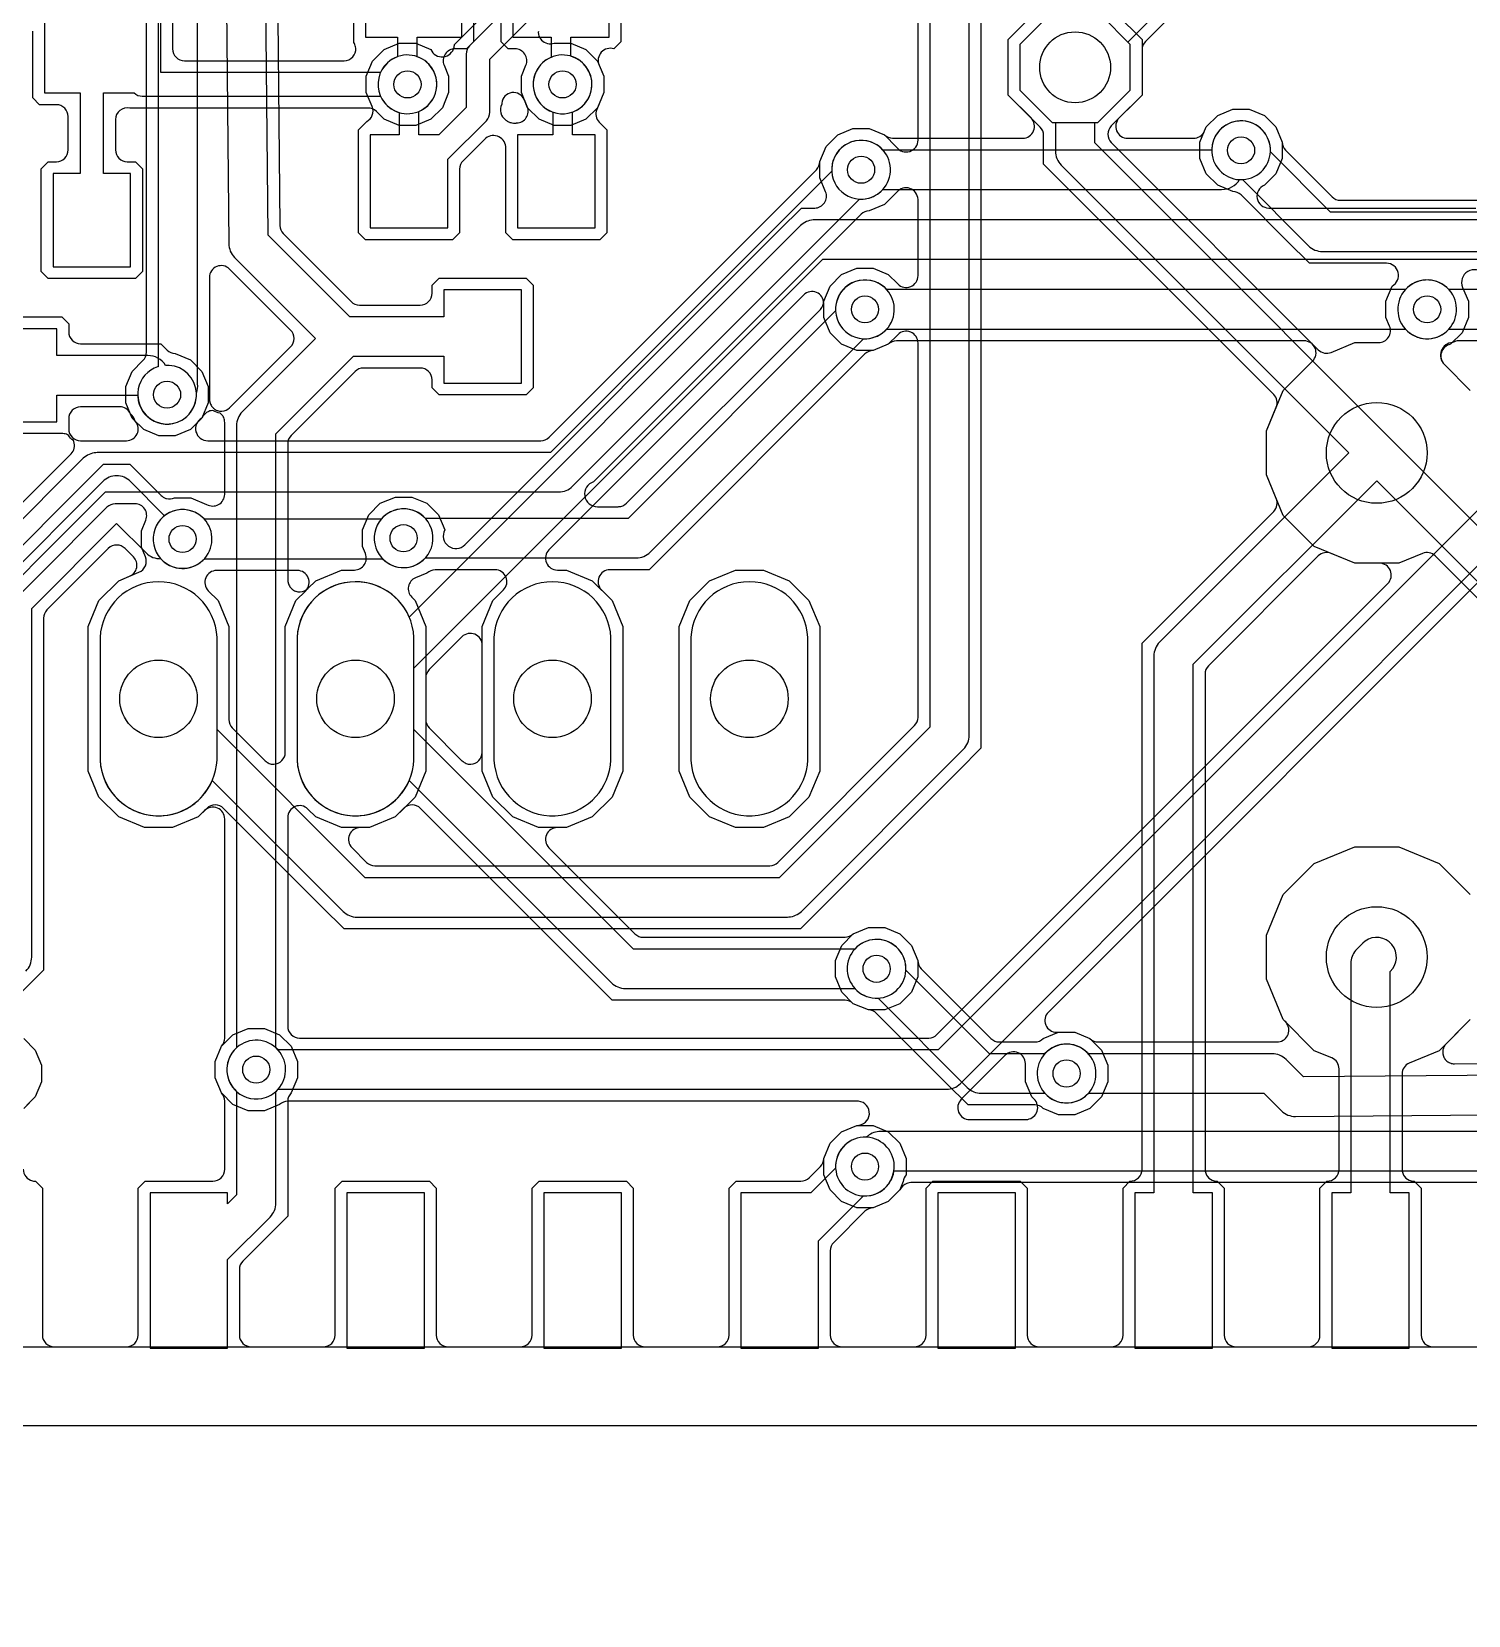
# Model space of a CAD drawing. Header units: millimetres. Extents: x 0 to 56, y 0 to 100.
# Drawn here: x 18.75 to 37.28, y 35.77 to 56.18 of the extents above; entities that cross this region are included whole.
import ezdxf

# ---------------------------------------------------------------- set-up
doc = ezdxf.new("R2010")
doc.units = ezdxf.units.MM

msp = doc.modelspace()

# ---------------------------------------------------------------- linework, layer by layer
at = {"layer": '16_copper'}
for points in [[(20.386, 71.95), (20.386, 51.861), (20.378, 51.859), (20.332, 51.84), (20.289, 51.815), (20.25, 51.785), (20.215, 51.75), (20.185, 51.711), (20.16, 51.668), (20.141, 51.622), (20.128, 51.574), (20.122, 51.525), (20.122, 51.475), (20.128, 51.426), (20.141, 51.378), (20.16, 51.332), (20.185, 51.289), (20.215, 51.25), (20.25, 51.215), (20.289, 51.185), (20.332, 51.16), (20.378, 51.141), (20.426, 51.128), (20.475, 51.122), (20.525, 51.122), (20.574, 51.128, 0.339456), (20.878, 51.475), (20.878, 51.525, 0.113105), (20.894, 51.64), (20.894, 71.95)], [(21.189, 64.316), (21.296, 53.447, 0.196349), (21.37, 53.27), (22.416, 52.225), (21.47, 51.28, 0.198912), (21.396, 51.1), (21.396, 43.081), (21.365, 43.05), (21.335, 43.011), (21.31, 42.968), (21.291, 42.922), (21.278, 42.874), (21.272, 42.825), (21.272, 42.775), (21.278, 42.726), (21.291, 42.678), (21.31, 42.632), (21.335, 42.589), (21.365, 42.55), (21.4, 42.515), (21.439, 42.485), (21.482, 42.46), (21.528, 42.441), (21.576, 42.428), (21.625, 42.422), (21.675, 42.422), (21.724, 42.428, 0.161179), (21.931, 42.546), (30.55, 42.546, 0.198912), (30.73, 42.62), (37.981, 49.872, 0.992387)], [(37.622, 50.231), (30.445, 43.054), (21.931, 43.054), (21.904, 43.081), (21.904, 50.995), (22.905, 51.996), (24.07, 51.996), (24.07, 51.65), (25.07, 51.65), (25.07, 52.85), (24.07, 52.85), (24.07, 52.504), (22.855, 52.504), (21.803, 53.556), (21.697, 64.322, 0.987298)], [(18.094, 49.018), (19.682, 50.606), (20.018, 50.606), (20.301, 50.324), (20.301, 50.324), (20.423, 50.202, 0.117459), (20.483, 50.164), (20.494, 50.162, 0.153347), (20.594, 50.171), (20.806, 50.171), (21.01, 50.086, 0.568885), (21.244, 50.215), (21.244, 51.143, 0.09158), (21.23, 51.204), (21.223, 51.217, 0.077613), (21.195, 51.254), (21.183, 51.263, -0.130743), (21.098, 51.294), (21.084, 51.295, 0.053847), (21.051, 51.29), (21.038, 51.284, 0.188551), (20.95, 51.199), (20.801, 51.05), (20.606, 50.969), (20.394, 50.969), (20.199, 51.05), (20.05, 51.199), (19.969, 51.394), (19.969, 51.606), (20.05, 51.801), (20.189, 51.939, 0.198912), (20.234, 52.047), (20.234, 58.615, 0.668184)], [(26.602, 58.198), (24.402, 55.998, 0.198912), (24.358, 55.89), (24.358, 55.203), (24.004, 54.85), (23.747, 54.85), (23.747, 55.152, 0.964659), (23.478, 55.859), (23.432, 55.84, 0.682927), (23.493, 55.137), (23.493, 54.85), (23.12, 54.85), (23.12, 53.65), (24.12, 53.65), (24.12, 54.534), (24.618, 55.032, 0.198912), (24.662, 55.14), (24.662, 55.827), (26.773, 57.938)], [(25.288, 56.183), (25.287, 56.169, 0.15633), (25.318, 56.081), (25.327, 56.07, 0.275405), (25.494, 56.031), (25.706, 56.031), (25.901, 55.95), (26.05, 55.801), (26.131, 55.606), (26.131, 55.394), (26.041, 55.178, 0.303348), (26.074, 55.012), (26.172, 54.913), (26.172, 53.587), (26.083, 53.498), (24.957, 53.498), (24.868, 53.587), (24.868, 54.699, 0.634859), (24.592, 54.791), (24.317, 54.516, 0.198912), (24.272, 54.408), (24.272, 53.587), (24.183, 53.498), (23.057, 53.498), (22.968, 53.587), (22.968, 54.913), (23.075, 55.021, 0.385306), (23.145, 55.213), (23.069, 55.394), (23.069, 55.606), (23.15, 55.801), (23.299, 55.95), (23.494, 56.031), (23.706, 56.031), (23.901, 55.95, 0.733443), (24.201, 55.981), (24.204, 55.994, 0.03075), (24.205, 56.016), (26.098, 57.909, 0.631678)], [(21.915, 57.69), (21.954, 53.682, 0.19635), (21.999, 53.576), (22.874, 52.701, 0.198912), (22.981, 52.656), (23.765, 52.656, 0.414214), (23.918, 52.809), (23.918, 52.913), (24.007, 53.002), (25.133, 53.002), (25.222, 52.913), (25.222, 51.587), (25.133, 51.498), (24.007, 51.498), (23.918, 51.587), (23.918, 51.691, 0.414214), (23.765, 51.844), (23.031, 51.844, 0.198912), (22.924, 51.799), (22.101, 50.976, 0.198912), (22.056, 50.869), (22.056, 49.11), (22.057, 49.108), (22.056, 49.106), (22.058, 49.093), (22.06, 49.079), (22.06, 49.078), (22.06, 49.076), (22.065, 49.063), (22.069, 49.05), (22.07, 49.048), (22.07, 49.047), (22.077, 49.035), (22.084, 49.023), (22.085, 49.022), (22.086, 49.02), (22.095, 49.01), (22.104, 49), (22.105, 48.999), (22.107, 48.997), (22.117, 48.989), (22.128, 48.981), (22.13, 48.98), (22.131, 48.979), (22.144, 48.973), (22.156, 48.967), (22.158, 48.967), (22.159, 48.966), (22.172, 48.963), (22.186, 48.96), (22.188, 48.959), (22.189, 48.959), (22.203, 48.959), (22.216, 48.958), (22.218, 48.958, 0.182729), (22.317, 49.002), (22.417, 49.102), (22.75, 49.24), (22.917, 49.24, 0.534521), (23.058, 49.451), (23.019, 49.544), (23.019, 49.756), (23.1, 49.951), (23.249, 50.1), (23.444, 50.181), (23.656, 50.181), (23.851, 50.1), (24, 49.951), (24.081, 49.756, 0.864439), (24.341, 49.565), (28.399, 53.624), (28.682, 53.906), (28.852, 53.906, 0.534512), (28.993, 54.117), (28.919, 54.294), (28.919, 54.506), (29, 54.701), (29.149, 54.85), (29.344, 54.931), (29.556, 54.931), (29.751, 54.85, 0.195009), (29.857, 54.806), (31.534, 54.806, 0.668179), (31.642, 55.067), (31.346, 55.362), (31.346, 56.078), (31.839, 56.57, 0.198912)], [(32.741, 56.41), (33.074, 56.078), (33.074, 55.362), (32.778, 55.067, 0.668179), (32.886, 54.806), (33.739, 54.806, 0.275542), (33.873, 54.886), (33.879, 54.9), (33.9, 54.951), (34.049, 55.1), (34.244, 55.181), (34.456, 55.181), (34.651, 55.1), (34.8, 54.951), (34.881, 54.756), (34.881, 54.544), (34.8, 54.349), (34.651, 54.2, 0.824909), (34.707, 53.906), (37.379, 53.906)], [(37.505, 53.754), (28.85, 53.754), (28.831, 53.752, 0.179039), (28.67, 53.68), (23.623, 48.632, 0.794834), (22.176, 48.371), (22.176, 46.789, 0.794834), (23.623, 46.528), (26.23, 43.92, 0.198912), (26.41, 43.846), (29.369, 43.846, 0.992389), (29.935, 44.35), (29.9, 44.385, 0.409745), (29.369, 44.354), (26.515, 44.354), (23.684, 47.185), (23.684, 47.975), (28.955, 53.246), (37.505, 53.246)], [(37.486, 53.049, 0.873791), (37.207, 52.883), (37.281, 52.706), (37.281, 52.494), (37.2, 52.299), (37.051, 52.15, 0.601932), (36.972, 51.89), (37.306, 51.556)], [(18.68, 44.07, 0.198912), (18.754, 44.25), (18.754, 48.745), (19.85, 49.841), (20.23, 49.46, 0.208281), (20.419, 49.386), (20.45, 49.355, 1), (20.95, 49.925), (20.911, 49.955, 0.321618), (20.469, 49.94), (20.03, 50.38, 0.414214), (19.67, 50.38), (18.32, 49.03, 0.198912)], [(38, 49.675), (31.865, 43.541, 0.668179), (31.973, 43.281), (32.206, 43.281), (32.401, 43.2, 0.195009), (32.507, 43.156), (34.814, 43.156, 0.592639), (34.942, 43.391), (34.935, 43.402, 0.08402), (34.894, 43.444), (34.678, 43.967), (34.678, 44.533), (34.894, 45.056), (35.294, 45.456), (35.817, 45.672), (36.383, 45.672), (36.906, 45.456), (37.306, 45.056)], [(50.025, 41.344), (30.091, 41.344, 0.066375), (30.051, 41.338), (30.041, 41.334, 0.192869), (29.95, 41.249), (29.801, 41.1), (29.606, 41.019), (29.394, 41.019), (29.199, 41.1), (29.05, 41.249), (28.969, 41.444), (28.969, 41.656), (29.05, 41.851), (29.199, 42), (29.395, 42.081, 0.96766), (29.417, 42.393), (29.401, 42.394), (22.057, 42.394, 0.177828), (21.951, 42.35), (21.756, 42.269), (21.544, 42.269), (21.349, 42.35), (21.2, 42.499), (21.119, 42.694), (21.119, 42.906), (21.2, 43.101, 0.195009), (21.244, 43.207), (21.244, 46.03, 0.668184), (20.983, 46.138), (20.903, 46.058), (20.57, 45.92), (20.21, 45.92), (19.877, 46.058), (19.622, 46.313), (19.484, 46.646), (19.484, 48.514), (19.622, 48.847), (19.877, 49.102), (20.017, 49.16, 0.534515), (20.066, 49.409), (19.959, 49.516, 0.417479), (19.742, 49.518), (18.951, 48.726, 0.198912), (18.906, 48.619), (18.906, 44.082), (18.624, 43.799)], [(37.306, 43.444), (36.995, 43.134), (36.994, 43.132), (36.992, 43.13), (36.984, 43.12), (36.976, 43.11), (36.975, 43.108), (36.973, 43.106), (36.967, 43.094), (36.962, 43.082), (36.961, 43.08), (36.96, 43.078), (36.957, 43.065), (36.953, 43.053), (36.953, 43.05), (36.952, 43.048), (36.952, 43.035), (36.951, 43.022), (36.951, 43.02), (36.951, 43.017), (36.953, 43.004), (36.955, 42.992), (36.955, 42.989), (36.956, 42.987), (36.96, 42.975), (36.965, 42.962), (36.966, 42.96), (36.967, 42.958), (36.974, 42.947), (36.98, 42.936), (36.982, 42.934), (36.983, 42.932), (36.992, 42.922), (37.001, 42.913), (37.003, 42.911), (37.005, 42.91), (37.015, 42.902), (37.026, 42.895), (37.028, 42.894), (37.03, 42.892), (37.042, 42.887), (37.054, 42.882), (37.056, 42.881), (37.058, 42.88), (37.071, 42.878), (37.084, 42.875), (37.086, 42.875), (37.089, 42.874), (37.104, 42.874), (39.69, 42.895, 0.669631)], [(40.431, 42.749), (35.154, 42.705), (34.93, 42.93, 0.198912), (34.75, 43.004), (32.381, 43.004, 0.992389), (31.815, 42.5), (31.85, 42.465, 0.409745), (32.381, 42.496), (34.645, 42.496), (34.87, 42.27, 0.201078), (35.052, 42.196), (41.051, 42.246)]]:
    msp.add_lwpolyline(points, format="xyb", dxfattribs=at)
for points in [[(32.921, 55.425), (32.921, 56.015), (32.544, 56.392), (32.544, 59.08), (32.91, 59.08), (32.91, 60.27), (34.59, 61.95, 0.198912), (34.627, 62.04), (34.627, 64.993, 0.992651), (34.378, 65.709), (34.332, 65.69, 0.662859), (34.373, 64.993), (34.373, 62.093), (32.86, 60.58), (31.67, 60.58), (31.67, 59.08), (32.036, 59.08), (32.036, 56.431), (31.915, 56.431), (31.499, 56.015), (31.499, 55.425), (31.915, 55.009), (32.505, 55.009)], [(26.02, 54.85), (25.727, 54.85), (25.727, 55.143, 0.992651), (25.478, 55.859), (25.432, 55.84, 0.662859), (25.473, 55.143), (25.473, 54.85), (25.02, 54.85), (25.02, 53.65), (26.02, 53.65)], [(25.007, 55.003, 0.528506), (25.145, 55.213), (25.108, 55.301, 0.778617), (24.816, 55.259), (24.815, 55.243, 0.360741), (24.868, 55.039), (24.877, 55.033), (24.887, 55.025), (24.89, 55.024), (24.893, 55.022), (24.904, 55.017), (24.914, 55.012), (24.918, 55.011), (24.921, 55.009), (24.933, 55.007), (24.944, 55.004), (24.948, 55.004), (24.952, 55.003), (24.967, 55.002), (25.004, 55.002)], [(29.524, 54.028, 0.161179), (29.731, 54.146), (34.1, 54.146, 0.2725), (34.331, 54.272), (34.375, 54.272, 1), (34.325, 55.028), (34.276, 55.022, 0.354827), (33.972, 54.654), (29.731, 54.654), (29.7, 54.685), (29.661, 54.715), (29.618, 54.74), (29.572, 54.759), (29.524, 54.772), (29.475, 54.778), (29.425, 54.778), (29.376, 54.772), (29.328, 54.759), (29.282, 54.74), (29.239, 54.715), (29.2, 54.685), (29.165, 54.65), (29.135, 54.611), (29.11, 54.568), (29.091, 54.522), (29.078, 54.474), (29.072, 54.425), (29.072, 54.375), (29.078, 54.326), (29.091, 54.278), (29.11, 54.232), (29.135, 54.189), (29.165, 54.15), (29.2, 54.115), (29.239, 54.085), (29.282, 54.06), (29.328, 54.041), (29.376, 54.028), (29.425, 54.022), (29.475, 54.022)], [(21.208, 51.287, 0.182726), (21.307, 51.331), (21.526, 51.551), (22.093, 52.117, 0.414214), (22.093, 52.333), (21.307, 53.119, 0.668179), (21.046, 53.011), (21.046, 51.439), (21.047, 51.437), (21.046, 51.435), (21.048, 51.422), (21.05, 51.408), (21.05, 51.407), (21.05, 51.405), (21.055, 51.392), (21.059, 51.379), (21.06, 51.377), (21.06, 51.376), (21.067, 51.364), (21.074, 51.352), (21.075, 51.351), (21.076, 51.349), (21.085, 51.339), (21.094, 51.329), (21.095, 51.327), (21.097, 51.326), (21.107, 51.318), (21.118, 51.31), (21.12, 51.309), (21.121, 51.308), (21.134, 51.302), (21.146, 51.296), (21.148, 51.296), (21.149, 51.295), (21.163, 51.292), (21.176, 51.288), (21.178, 51.288), (21.179, 51.288), (21.193, 51.288), (21.206, 51.287)], [(29.574, 52.228, 0.161179), (29.781, 52.346), (36.469, 52.346, 0.992389), (37.035, 52.85), (37, 52.885, 0.409745), (36.469, 52.854), (29.781, 52.854), (29.75, 52.885), (29.711, 52.915), (29.668, 52.94), (29.622, 52.959), (29.574, 52.972), (29.525, 52.978), (29.475, 52.978), (29.426, 52.972), (29.378, 52.959), (29.332, 52.94), (29.289, 52.915), (29.25, 52.885), (29.215, 52.85), (29.185, 52.811), (29.16, 52.768), (29.141, 52.722), (29.128, 52.674), (29.122, 52.625), (29.122, 52.575), (29.128, 52.526), (29.141, 52.478), (29.16, 52.432), (29.185, 52.389), (29.215, 52.35), (29.25, 52.315), (29.289, 52.285), (29.332, 52.26), (29.378, 52.241), (29.426, 52.228), (29.475, 52.222), (29.525, 52.222)], [(30.324, 43.207, 0.189183), (30.426, 43.251), (36.243, 49.067, 0.668179), (36.135, 49.328), (35.817, 49.328), (35.294, 49.544), (34.894, 49.944), (34.678, 50.467), (34.678, 51.033), (34.894, 51.556), (35.272, 51.933, 0.668179), (35.164, 52.194), (29.907, 52.194, 0.177828), (29.801, 52.15), (29.606, 52.069), (29.394, 52.069), (29.199, 52.15), (29.05, 52.299), (28.969, 52.494), (28.969, 52.677, 0.668179), (28.709, 52.785), (25.425, 49.501, 0.668179), (25.533, 49.24), (25.65, 49.24), (25.983, 49.102), (26.238, 48.847), (26.376, 48.514), (26.376, 46.646), (26.238, 46.313), (25.983, 46.058), (25.65, 45.92), (25.533, 45.92, 0.668179), (25.425, 45.659), (26.534, 44.551, 0.198912), (26.641, 44.506), (29.243, 44.506, 0.177828), (29.349, 44.55), (29.544, 44.631), (29.756, 44.631), (29.951, 44.55), (30.1, 44.401), (30.181, 44.206), (30.181, 43.994), (30.1, 43.799), (29.951, 43.65), (29.756, 43.569), (29.544, 43.569), (29.349, 43.65, 0.195009), (29.243, 43.694), (26.242, 43.694), (25.959, 43.976), (23.768, 46.167, 0.414218), (23.553, 46.167), (23.443, 46.058), (23.11, 45.92), (22.75, 45.92), (22.417, 46.058), (22.317, 46.158, 0.668184), (22.056, 46.05), (22.056, 43.359, 0.414214), (22.209, 43.206), (30.319, 43.206)], [(20.501, 46.079, 0.357806), (21.144, 46.789), (21.144, 48.371, 0.95208), (19.636, 48.371), (19.636, 46.789), (19.643, 46.715), (19.658, 46.643), (19.679, 46.572), (19.708, 46.503), (19.742, 46.438), (19.784, 46.376), (19.831, 46.319), (19.883, 46.267), (19.94, 46.22), (20.002, 46.178), (20.067, 46.144), (20.136, 46.115), (20.207, 46.094), (20.279, 46.079), (20.353, 46.072), (20.427, 46.072)], [(25.581, 46.079, 0.357806), (26.224, 46.789), (26.224, 48.371, 0.95208), (24.716, 48.371), (24.716, 46.789), (24.723, 46.715), (24.738, 46.643), (24.759, 46.572), (24.788, 46.503), (24.822, 46.438), (24.864, 46.376), (24.911, 46.319), (24.963, 46.267), (25.02, 46.22), (25.082, 46.178), (25.147, 46.144), (25.216, 46.115), (25.287, 46.094), (25.359, 46.079), (25.433, 46.072), (25.507, 46.072)], [(28.121, 46.079, 0.357806), (28.764, 46.789), (28.764, 48.371, 0.95208), (27.256, 48.371), (27.256, 46.789), (27.263, 46.715), (27.278, 46.643), (27.299, 46.572), (27.328, 46.503), (27.362, 46.438), (27.404, 46.376), (27.451, 46.319), (27.503, 46.267), (27.56, 46.22), (27.622, 46.178), (27.687, 46.144), (27.756, 46.115), (27.827, 46.094), (27.899, 46.079), (27.973, 46.072), (28.047, 46.072)], [(24.417, 46.737, 0.403268), (24.564, 46.889), (24.564, 48.271, 0.668179), (24.303, 48.379), (23.881, 47.956, 0.198912), (23.836, 47.849), (23.836, 47.311, 0.198912), (23.881, 47.204), (24.303, 46.781), (24.305, 46.78), (24.306, 46.779), (24.317, 46.77), (24.327, 46.762), (24.329, 46.761), (24.331, 46.76), (24.343, 46.754), (24.355, 46.748), (24.356, 46.747), (24.358, 46.746), (24.371, 46.743), (24.384, 46.739), (24.386, 46.739), (24.388, 46.738), (24.401, 46.738), (24.415, 46.737)], [(31.577, 42.157, 0.627336), (31.694, 42.405), (31.683, 42.417), (31.65, 42.449), (31.569, 42.644), (31.569, 42.877, 0.668179), (31.309, 42.985), (30.741, 42.417, 0.668179), (30.849, 42.156), (31.575, 42.156)], [(29.681, 42.002, 0.18106), (29.519, 41.928), (29.475, 41.928, 1), (29.525, 41.172), (29.574, 41.178, 0.3179), (29.874, 41.496), (51.519, 41.496, 0.992389), (52.085, 42), (52.05, 42.035, 0.409745), (51.519, 42.004), (29.7, 42.004)]]:
    msp.add_lwpolyline(points, format="xyb", close=True, dxfattribs=at)
for points in [[(23.624, 49.278), (23.672, 49.291), (23.718, 49.31), (23.761, 49.335), (23.8, 49.365), (23.835, 49.4), (23.865, 49.439), (23.89, 49.482), (23.909, 49.528), (23.922, 49.576), (23.928, 49.625), (23.928, 49.675), (23.922, 49.724), (23.909, 49.772), (23.89, 49.818), (23.865, 49.861), (23.835, 49.9), (23.8, 49.935), (23.761, 49.965), (23.718, 49.99), (23.672, 50.009), (23.624, 50.022), (23.575, 50.028), (23.525, 50.028), (23.476, 50.022), (23.428, 50.009), (23.382, 49.99), (23.339, 49.965), (23.3, 49.935), (23.265, 49.9), (23.235, 49.861), (23.21, 49.818), (23.191, 49.772), (23.178, 49.724), (23.172, 49.675), (23.172, 49.625), (23.178, 49.576), (23.191, 49.528), (23.21, 49.482), (23.235, 49.439), (23.265, 49.4), (23.3, 49.365), (23.339, 49.335), (23.382, 49.31), (23.428, 49.291), (23.476, 49.278), (23.525, 49.272), (23.575, 49.272)], [(27.83, 45.92), (27.497, 46.058), (27.242, 46.313), (27.104, 46.646), (27.104, 48.514), (27.242, 48.847), (27.497, 49.102), (27.83, 49.24), (28.19, 49.24), (28.523, 49.102), (28.778, 48.847), (28.916, 48.514), (28.916, 46.646), (28.778, 46.313), (28.523, 46.058), (28.19, 45.92)], [(5.678, 11.194), (5.304, 11.349), (5.019, 11.634), (4.864, 12.008), (4.864, 38.412), (5.019, 38.786), (5.304, 39.071), (5.678, 39.226), (49.082, 39.226), (49.456, 39.071), (49.741, 38.786), (49.896, 38.412), (49.896, 12.008), (49.741, 11.634), (49.456, 11.349), (49.082, 11.194)]]:
    msp.add_lwpolyline(points, close=True, dxfattribs=at)
msp.add_lwpolyline([(18.651, 43.2), (18.8, 43.051), (18.881, 42.856), (18.881, 42.644), (18.8, 42.449), (18.651, 42.3)], dxfattribs=at)
at = {"layer": '1_copper'}
for points in [[(42.245, 44.964), (32.464, 54.745), (32.464, 55.009), (32.505, 55.009), (32.921, 55.425), (32.921, 56.015), (32.892, 56.043), (36.636, 59.787), (39.266, 57.156, 0.198912)], [(36.528, 59.463), (33.118, 56.053, 0.198912), (33.074, 55.946), (33.074, 55.362), (32.676, 54.964, 0.414214), (32.676, 54.749), (35.346, 52.079, 0.303348), (35.512, 52.046), (35.817, 52.172), (36.125, 52.172, 0.534521), (36.266, 52.383), (36.219, 52.494), (36.219, 52.706), (36.3, 52.901, 0.781049), (36.225, 53.194), (35.232, 53.194), (34.949, 53.476), (34.949, 53.476), (34.35, 54.075, 0.177828), (34.245, 54.119), (34.049, 54.2), (33.9, 54.349), (33.819, 54.544), (33.819, 54.756), (33.9, 54.951), (34.049, 55.1), (34.244, 55.181), (34.456, 55.181), (34.651, 55.1), (34.8, 54.951), (34.881, 54.755, 0.195014), (34.925, 54.65), (35.524, 54.051, 0.198912), (35.631, 54.006), (43.799, 54.006, 0.198912)], [(18.017, 52.502), (19.143, 52.502), (19.232, 52.413), (19.232, 52.309, 0.414214), (19.385, 52.156), (20.418, 52.156), (20.5, 52.075, 0.177828), (20.605, 52.031), (20.801, 51.95), (20.95, 51.801), (21.031, 51.606), (21.031, 51.394), (20.95, 51.199, 0.781049), (21.025, 50.906), (25.319, 50.906, 0.198912), (25.426, 50.951), (28.875, 54.4, 0.177828), (28.919, 54.505), (29, 54.701), (29.149, 54.85), (29.344, 54.931), (29.556, 54.931), (29.751, 54.85), (29.908, 54.692, 0.727515), (30.184, 54.782), (30.184, 58.821, 0.668184)], [(18.92, 56.63), (18.92, 55.39), (19.378, 55.39), (19.378, 54.35), (19.03, 54.35), (19.03, 53.15), (20.03, 53.15), (20.03, 54.35), (19.682, 54.35), (19.682, 55.39), (20.075, 55.39, 0.1929), (20.18, 55.348), (23.254, 55.348, 0.957229), (23.959, 55.622), (23.94, 55.668, 0.195082), (23.727, 55.857), (23.727, 56.11), (24.3, 56.11), (24.3, 57.61)], [(23.06, 57.61), (23.06, 56.11), (23.473, 56.11), (23.473, 55.857, 0.206396), (23.254, 55.652), (20.42, 55.652), (20.42, 56.63)], [(20.572, 56.693), (20.572, 55.957, 0.414214), (20.725, 55.805), (22.782, 55.805, 0.436366), (22.934, 55.969), (22.931, 55.982, 0.094012), (22.908, 56.042), (22.908, 57.675, 0.534512)], [(24.96, 57.585), (24.96, 56.11), (25.453, 56.11), (25.453, 55.848), (25.432, 55.84), (25.389, 55.815), (25.35, 55.785), (25.315, 55.75), (25.285, 55.711), (25.26, 55.668), (25.241, 55.622), (25.228, 55.574), (25.222, 55.525), (25.222, 55.475), (25.228, 55.426), (25.241, 55.378), (25.26, 55.332), (25.285, 55.289), (25.315, 55.25), (25.35, 55.215), (25.389, 55.185), (25.432, 55.16), (25.478, 55.141), (25.526, 55.128), (25.575, 55.122), (25.625, 55.122), (25.674, 55.128, 0.783542), (25.707, 55.863), (25.707, 56.11), (26.2, 56.11), (26.2, 57.372)], [(30.996, 57.523), (30.996, 46.942), (30.714, 46.659), (30.714, 46.659), (28.668, 44.614), (22.782, 44.614), (22.499, 44.896), (21.228, 46.167, 0.414218), (21.013, 46.167), (20.903, 46.058), (20.57, 45.92), (20.21, 45.92), (19.877, 46.058), (19.622, 46.313), (19.484, 46.646), (19.484, 48.514), (19.622, 48.847), (19.877, 49.102), (20.138, 49.211, 0.414214), (20.221, 49.41), (20.169, 49.534), (20.169, 49.746), (20.226, 49.883, 0.534515), (20.085, 50.094), (19.831, 50.094, 0.198912), (19.724, 50.049), (17.951, 48.276, 0.198912)], [(24.452, 57.54), (24.452, 56.047), (24.363, 55.958), (24.213, 55.958, 0.534512), (24.072, 55.747), (24.131, 55.606), (24.131, 55.394), (24.05, 55.199), (23.901, 55.05), (23.706, 54.969), (23.494, 54.969), (23.299, 55.05), (23.199, 55.151, 0.198912), (23.091, 55.195), (20.018, 55.195, 0.474745), (19.835, 55.046), (19.835, 54.655, 0.414214), (19.987, 54.502), (20.093, 54.502), (20.182, 54.413), (20.182, 53.087), (20.093, 52.998), (18.967, 52.998), (18.878, 53.087), (18.878, 54.413), (18.967, 54.502), (19.073, 54.502, 0.414214), (19.225, 54.655), (19.225, 55.085, 0.414214), (19.073, 55.238), (18.857, 55.238), (18.768, 55.327), (18.768, 56.188, 0.699753)], [(26.352, 57.246), (26.352, 56.047), (26.263, 55.958, 0.641726), (26.072, 55.747), (26.131, 55.606), (26.131, 55.394), (26.05, 55.199), (25.901, 55.05), (25.706, 54.969), (25.494, 54.969), (25.299, 55.05), (25.15, 55.199), (25.069, 55.394), (25.069, 55.606), (25.128, 55.747, 0.534512), (24.987, 55.958), (24.897, 55.958), (24.808, 56.047), (24.808, 57.478, 0.150811)], [(18.646, 41.515, 0.348644), (18.764, 41.367), (18.776, 41.364, 0.037248), (18.803, 41.362), (18.892, 41.273), (18.892, 39.378, 0.414214), (19.045, 39.226), (19.975, 39.226, 0.414214), (20.128, 39.378), (20.128, 41.273), (20.217, 41.362), (21.091, 41.362, 0.414214), (21.244, 41.515), (21.244, 42.393, 0.177842), (21.2, 42.499), (21.119, 42.694), (21.119, 42.906), (21.2, 43.101), (21.349, 43.25), (21.544, 43.331), (21.756, 43.331), (21.951, 43.25), (22.1, 43.101), (22.181, 42.906), (22.181, 42.694), (22.1, 42.499, 0.195025), (22.056, 42.393), (22.056, 40.912), (21.477, 40.332, 0.198912), (21.432, 40.225), (21.432, 39.378, 0.414214), (21.585, 39.226), (22.515, 39.226, 0.414214), (22.668, 39.378), (22.668, 41.273), (22.757, 41.362), (23.883, 41.362), (23.972, 41.273), (23.972, 39.378, 0.414214), (24.125, 39.226), (25.055, 39.226, 0.414214), (25.208, 39.378), (25.208, 41.273), (25.297, 41.362), (26.423, 41.362), (26.512, 41.273), (26.512, 39.378, 0.414214), (26.665, 39.226), (27.595, 39.226, 0.414214), (27.748, 39.378), (27.748, 41.273), (27.837, 41.362), (28.675, 41.362, 0.198916), (28.782, 41.407), (28.925, 41.55, 0.177825), (28.969, 41.655), (29.05, 41.851), (29.199, 42), (29.394, 42.081), (29.606, 42.081), (29.801, 42), (29.95, 41.851), (30.031, 41.656), (30.031, 41.444, 0.148882), (29.994, 41.357), (29.95, 41.249), (29.801, 41.1), (29.605, 41.019, 0.195014), (29.5, 40.975), (29.097, 40.572, 0.198912), (29.052, 40.465), (29.052, 39.378, 0.414214), (29.205, 39.226), (30.135, 39.226, 0.414214), (30.288, 39.378), (30.288, 41.273), (30.377, 41.362), (31.503, 41.362), (31.592, 41.273), (31.592, 39.378, 0.414214), (31.745, 39.226), (32.675, 39.226, 0.414214), (32.828, 39.378), (32.828, 41.273), (32.917, 41.362, 0.422554), (33.074, 41.515), (33.074, 48.298), (34.771, 49.996, 0.303348), (34.804, 50.162), (34.678, 50.467), (34.678, 51.033), (34.804, 51.338, 0.303348), (34.771, 51.504), (31.804, 54.472), (31.804, 54.842, 0.198912), (31.759, 54.95), (31.346, 55.362), (31.346, 56.078), (31.852, 56.584)], [(31.915, 56.431), (31.499, 56.015), (31.499, 55.425), (31.915, 55.009), (31.956, 55.009), (31.956, 54.64, 0.198912), (32.03, 54.46), (35.741, 50.75), (33.3, 48.31, 0.198912), (33.226, 48.13), (33.226, 41.21), (32.98, 41.21), (32.98, 39.21), (33.98, 39.21), (33.98, 41.21), (33.734, 41.21), (33.734, 48.025), (36.1, 50.391), (41.96, 44.53, 0.198912)], [(17.754, 48.295), (19.705, 50.246), (25.55, 50.246, 0.198912), (25.73, 50.32), (29.431, 54.022, 0.992387), (29.475, 54.778), (29.425, 54.778, 0.409744), (29.072, 54.381), (25.445, 50.754), (19.6, 50.754), (19.581, 50.752, 0.179039), (19.42, 50.68), (17.32, 48.58, 0.198912)], [(18.339, 51.15), (19.08, 51.15), (19.08, 51.496), (20.122, 51.496, 0.962693), (20.878, 51.475), (20.878, 51.525, 0.376375), (20.525, 51.878), (20.481, 51.878, 0.2725), (20.25, 52.004), (19.08, 52.004), (19.08, 52.35), (18.08, 52.35)], [(40.343, 52.194), (37.157, 52.194, 0.107672), (37.087, 52.176), (37.079, 52.171, 0.665644), (36.972, 51.89), (37.306, 51.556)], [(17.376, 48.851), (19.263, 50.737, 0.289465), (19.298, 50.896), (19.293, 50.909, -0.137677), (19.229, 50.978), (19.217, 50.984, 0.105055), (19.155, 50.998), (18.465, 50.998, 0.198912)], [(41.689, 44.586), (36.854, 49.421, 0.303348), (36.688, 49.454), (36.383, 49.328), (35.817, 49.328), (35.512, 49.454, 0.303348), (35.346, 49.421), (33.931, 48.006, 0.198912), (33.886, 47.899), (33.886, 41.515, 0.348644), (34.004, 41.367), (34.016, 41.364, 0.037248), (34.043, 41.362), (34.132, 41.273), (34.132, 39.378, 0.414214), (34.285, 39.226), (35.215, 39.226), (35.219, 39.226, 0.406906), (35.368, 39.378), (35.368, 41.273), (35.457, 41.362, 0.422554), (35.614, 41.515), (35.614, 42.81, 0.303346), (35.52, 42.951), (35.294, 43.044), (34.894, 43.444), (34.678, 43.967), (34.678, 44.533), (34.894, 45.056), (35.294, 45.456), (35.817, 45.672), (36.383, 45.672), (36.906, 45.456), (37.306, 45.056)], [(37.306, 43.444), (36.906, 43.044), (36.52, 42.885, 0.303346), (36.426, 42.744), (36.426, 41.515, 0.348644), (36.544, 41.367), (36.556, 41.364, 0.037248), (36.583, 41.362), (36.672, 41.273), (36.672, 39.378, 0.414214), (36.825, 39.226), (37.755, 39.226, 0.414214)], [(18.651, 43.2), (18.8, 43.051), (18.881, 42.856), (18.881, 42.644), (18.8, 42.449), (18.691, 42.341, 0.198912)]]:
    msp.add_lwpolyline(points, format="xyb", dxfattribs=at)
for points in [[(28.519, 44.768, 0.179039), (28.68, 44.84), (30.77, 46.93, 0.198912), (30.844, 47.11), (30.844, 58.552, 0.937578), (30.845, 59.308), (30.795, 59.308, 0.376375), (30.442, 58.955), (30.442, 58.911, 0.244322), (30.336, 58.7), (30.336, 47.215), (28.395, 45.274), (23.055, 45.274), (21.144, 47.185), (21.144, 48.371, 0.95208), (19.636, 48.371), (19.636, 46.789, 0.794834), (21.083, 46.528), (22.77, 44.84, 0.198912), (22.95, 44.766), (28.5, 44.766)], [(44.049, 53.348, 0.179039), (44.21, 53.42), (47.228, 56.439), (47.936, 56.439), (47.936, 57.861), (47.224, 57.861), (47.224, 57.154), (43.925, 53.854), (35.505, 53.854), (34.728, 54.631, 0.992387), (33.972, 54.675), (33.972, 54.625, 0.409744), (34.369, 54.272), (35.22, 53.42, 0.198912), (35.4, 53.346), (44.03, 53.346)], [(26.324, 50.057, 0.189183), (26.426, 50.101), (28.925, 52.599, 0.177828), (28.969, 52.705), (29.05, 52.901), (29.199, 53.05), (29.394, 53.131), (29.606, 53.131), (29.801, 53.05), (29.923, 52.927, 0.668184), (30.184, 53.035), (30.184, 54.018, 0.69506), (29.91, 54.109), (29.751, 53.95), (29.555, 53.869, 0.195014), (29.45, 53.825), (26.001, 50.376, 0.869306), (26.049, 50.056), (26.319, 50.056)], [(20.774, 49.268, 0.161179), (20.981, 49.386), (23.279, 49.386, 0.432785), (23.831, 49.396), (26.55, 49.396, 0.198912), (26.73, 49.47), (29.481, 52.222, 0.992387), (29.525, 52.978), (29.475, 52.978, 0.409744), (29.122, 52.581), (26.445, 49.904), (23.831, 49.904, 0.454398), (23.261, 49.894), (20.981, 49.894), (20.95, 49.925), (20.911, 49.955), (20.868, 49.98), (20.822, 49.999), (20.774, 50.012), (20.725, 50.018), (20.675, 50.018), (20.626, 50.012), (20.578, 49.999), (20.532, 49.98), (20.489, 49.955), (20.45, 49.925), (20.415, 49.89), (20.385, 49.851), (20.36, 49.808), (20.341, 49.762), (20.328, 49.714), (20.322, 49.665), (20.322, 49.615), (20.328, 49.566), (20.341, 49.518), (20.36, 49.472), (20.385, 49.429), (20.415, 49.39), (20.45, 49.355), (20.489, 49.325), (20.532, 49.3), (20.578, 49.281), (20.626, 49.268), (20.675, 49.262), (20.725, 49.262)], [(40.874, 52.178, 1), (40.726, 52.922), (40.678, 52.909, 0.077676), (40.575, 52.854), (37.031, 52.854, 0.992389), (36.465, 52.35), (36.5, 52.315, 0.409745), (37.031, 52.346), (40.481, 52.346), (40.485, 52.339), (40.515, 52.3), (40.55, 52.265), (40.589, 52.235), (40.632, 52.21), (40.678, 52.191), (40.726, 52.178), (40.775, 52.172), (40.825, 52.172)], [(28.274, 45.427, 0.189183), (28.376, 45.471), (30.139, 47.234, 0.198912), (30.184, 47.341), (30.184, 52.165, 0.668184), (29.923, 52.273), (29.801, 52.15), (29.605, 52.069, 0.195014), (29.5, 52.025), (26.718, 49.244), (26.21, 49.244, 0.668184), (26.102, 48.983), (26.238, 48.847), (26.376, 48.514), (26.376, 46.646), (26.238, 46.313), (25.983, 46.058), (25.65, 45.92), (25.29, 45.92), (24.957, 46.058), (24.702, 46.313), (24.564, 46.646), (24.564, 48.514), (24.702, 48.847), (24.838, 48.983, 0.668184), (24.73, 49.244), (23.957, 49.244, 0.177831), (23.851, 49.2), (23.704, 49.14, 0.534525), (23.655, 48.891), (23.698, 48.847), (23.836, 48.514), (23.836, 46.646), (23.698, 46.313), (23.443, 46.058), (23.11, 45.92), (22.993, 45.92, 0.668179), (22.885, 45.659), (23.074, 45.471, 0.198912), (23.181, 45.426), (28.269, 45.426)], [(19.977, 50.907, 0.627336), (20.094, 51.155), (20.083, 51.167, 0.152505), (20.027, 51.254), (20.026, 51.258, 0.286372), (19.889, 51.344), (19.385, 51.344, 0.414214), (19.232, 51.191), (19.232, 51.059, 0.414214), (19.385, 50.906), (19.975, 50.906)], [(21.877, 46.737, 0.403268), (22.024, 46.889), (22.024, 48.514), (22.162, 48.847), (22.288, 48.973, 0.668184), (22.18, 49.234), (21.14, 49.234, 0.668184), (21.032, 48.973), (21.158, 48.847), (21.296, 48.514), (21.296, 47.311, 0.198912), (21.341, 47.204), (21.763, 46.781), (21.765, 46.78), (21.766, 46.779), (21.777, 46.77), (21.787, 46.762), (21.789, 46.761), (21.791, 46.76), (21.803, 46.754), (21.815, 46.748), (21.816, 46.747), (21.818, 46.746), (21.831, 46.743), (21.844, 46.739), (21.846, 46.739), (21.848, 46.738), (21.861, 46.738), (21.875, 46.737)], [(23.041, 46.079, 0.357806), (23.684, 46.789), (23.684, 48.371, 0.95208), (22.176, 48.371), (22.176, 46.789), (22.183, 46.715), (22.198, 46.643), (22.219, 46.572), (22.248, 46.503), (22.282, 46.438), (22.324, 46.376), (22.371, 46.319), (22.423, 46.267), (22.48, 46.22), (22.542, 46.178), (22.607, 46.144), (22.676, 46.115), (22.747, 46.094), (22.819, 46.079), (22.893, 46.072), (22.967, 46.072)], [(25.581, 46.079, 0.357806), (26.224, 46.789), (26.224, 48.371, 0.95208), (24.716, 48.371), (24.716, 46.789), (24.723, 46.715), (24.738, 46.643), (24.759, 46.572), (24.788, 46.503), (24.822, 46.438), (24.864, 46.376), (24.911, 46.319), (24.963, 46.267), (25.02, 46.22), (25.082, 46.178), (25.147, 46.144), (25.216, 46.115), (25.287, 46.094), (25.359, 46.079), (25.433, 46.072), (25.507, 46.072)], [(28.121, 46.079, 0.357806), (28.764, 46.789), (28.764, 48.371, 0.95208), (27.256, 48.371), (27.256, 46.789), (27.263, 46.715), (27.278, 46.643), (27.299, 46.572), (27.328, 46.503), (27.362, 46.438), (27.404, 46.376), (27.451, 46.319), (27.503, 46.267), (27.56, 46.22), (27.622, 46.178), (27.687, 46.144), (27.756, 46.115), (27.827, 46.094), (27.899, 46.079), (27.973, 46.072), (28.047, 46.072)], [(31.994, 42.219), (31.799, 42.3, 0.195009), (31.693, 42.344), (30.832, 42.344), (30.549, 42.626), (30.549, 42.626), (29.65, 43.525, 0.177828), (29.545, 43.569), (29.349, 43.65), (29.2, 43.799), (29.119, 43.994), (29.119, 44.206), (29.2, 44.401), (29.349, 44.55), (29.544, 44.631), (29.756, 44.631), (29.951, 44.55), (30.1, 44.401), (30.181, 44.205, 0.177272), (30.225, 44.099), (31.124, 43.201, 0.198912), (31.231, 43.156), (31.693, 43.156, 0.177828), (31.799, 43.2), (31.994, 43.281), (32.206, 43.281), (32.401, 43.2), (32.55, 43.051), (32.631, 42.856), (32.631, 42.644), (32.55, 42.449), (32.401, 42.3), (32.206, 42.219)], [(36.52, 41.21), (36.274, 41.21), (36.274, 44.065, 0.937397), (35.951, 44.456), (35.92, 44.43), (35.84, 44.35), (35.828, 44.335, 0.178724), (35.766, 44.17), (35.766, 41.21), (35.52, 41.21), (35.52, 39.21), (36.52, 39.21)], [(32.174, 42.378, 1), (32.026, 43.122), (31.978, 43.109, 0.127769), (31.819, 43.004), (31.105, 43.004), (30.028, 44.081, 0.992387), (29.272, 44.125), (29.272, 44.075, 0.409744), (29.669, 43.722), (30.82, 42.57, 0.198912), (31, 42.496), (31.819, 42.496), (31.85, 42.465), (31.889, 42.435), (31.932, 42.41), (31.978, 42.391), (32.026, 42.378), (32.075, 42.372), (32.125, 42.372)], [(21.28, 40.351), (21.83, 40.9, 0.198912), (21.904, 41.08), (21.904, 42.519, 0.992389), (21.4, 43.085), (21.365, 43.05, 0.409745), (21.396, 42.519), (21.396, 41.185), (21.28, 41.069), (21.28, 41.21), (20.28, 41.21), (20.28, 39.21), (21.28, 39.21)], [(28.9, 40.591), (29.481, 41.172, 0.992387), (29.525, 41.928), (29.475, 41.928, 0.409744), (29.122, 41.531), (28.801, 41.21), (27.9, 41.21), (27.9, 39.21), (28.9, 39.21)]]:
    msp.add_lwpolyline(points, format="xyb", close=True, dxfattribs=at)
for points in [[(27.83, 45.92), (27.497, 46.058), (27.242, 46.313), (27.104, 46.646), (27.104, 48.514), (27.242, 48.847), (27.497, 49.102), (27.83, 49.24), (28.19, 49.24), (28.523, 49.102), (28.778, 48.847), (28.916, 48.514), (28.916, 46.646), (28.778, 46.313), (28.523, 46.058), (28.19, 45.92)], [(23.82, 41.21), (22.82, 41.21), (22.82, 39.21), (23.82, 39.21)], [(26.36, 41.21), (25.36, 41.21), (25.36, 39.21), (26.36, 39.21)], [(31.44, 41.21), (30.44, 41.21), (30.44, 39.21), (31.44, 39.21)]]:
    msp.add_lwpolyline(points, close=True, dxfattribs=at)
at = {"layer": 'drills_PTH'}
for centre, radius in [((32.21, 55.72), 0.457), ((36.1, 50.75), 0.65), ((20.39, 47.58), 0.5), ((22.93, 47.58), 0.5), ((25.47, 47.58), 0.5), ((28.01, 47.58), 0.5), ((36.1, 44.25), 0.65)]:
    msp.add_circle(centre, radius, dxfattribs=at)
at = {"layer": 'drills_via_1_16'}
for centre in [(23.6, 55.5), (25.6, 55.5), (34.35, 54.65), (29.45, 54.4), (29.5, 52.6), (36.75, 52.6), (20.5, 51.5), (20.7, 49.64), (23.55, 49.65), (29.65, 44.1), (21.65, 42.8), (32.1, 42.75), (29.5, 41.55)]:
    msp.add_circle(centre, 0.175, dxfattribs=at)
at = {"layer": 'holes'}
msp.add_lwpolyline([(5.88, 12.21), (48.88, 12.21), (48.88, 38.21), (5.88, 38.21), (5.88, 12.21)], close=True, dxfattribs=at)

doc.saveas('drawing.dxf')
